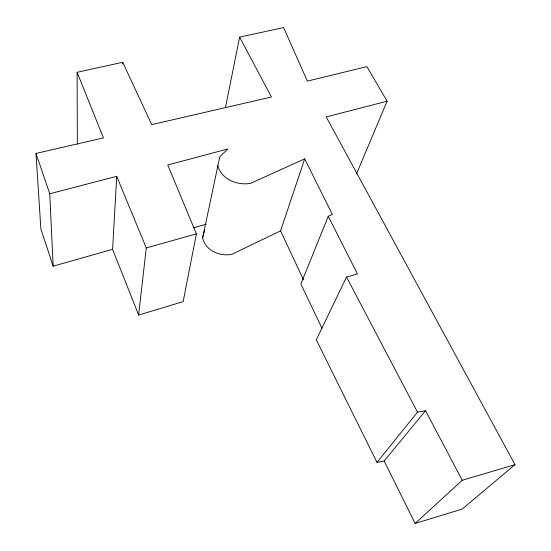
<?xml version="1.0" encoding="UTF-8"?>
<svg xmlns="http://www.w3.org/2000/svg" width="551" height="551" viewBox="0 0 551 551"><rect width="100%" height="100%" fill="white"/><g stroke="black" fill="none" stroke-linecap="round" stroke-linejoin="round"><path stroke-width="0.83" d="M122.618 64.012L122.715 62.297L77.106 72.298L77.36 144.183M112.597 249.307L116.716 176.327L49.755 193.759L53.165 266.188L112.597 249.307L138.625 315.062L183.159 301.611L196.39 233.865L167.738 165.004L227.887 148.928L219.78 156.787L202.603 238.011C205.737 250.753 219.608 256.566 231.723 254.369L280.583 230.869L304.682 158.853L250.416 183.428C236.978 185.535 221.502 179.481 217.645 165.424M138.625 315.062L146.284 247.929L116.716 176.327M225.504 107.328L239.637 37.144L283.572 27.55L307.362 81.121L366.904 66.623L387.112 101.198L356.676 173.462M202.603 238.011L204.586 229.946M304.682 158.853L332.356 214.415L328.244 216.329L300.887 284.013L322.004 328.306M328.244 216.329L357.454 273.916L346.531 277.036L316.288 339.829L376.987 462.392L384.15 461.015L425.558 410.695L462.206 480.279L415.13 523.45L384.15 461.015M376.987 462.392L417.5 412.155L425.558 410.695M387.112 101.198L326.226 116.922L514.999 464.638L462.206 509.076L415.13 523.45M462.206 480.279L514.999 464.638M193.959 227.756L206.191 224.188M146.284 247.929L196.39 233.865M53.165 266.188L40.877 229.009L36.001 153.44L103.45 137.902L77.106 72.298M239.637 37.144L271.436 97.004L151.732 124.629L122.715 62.297M346.531 277.036L417.5 412.155M280.583 230.869L303.498 279.867M36.001 153.44L49.755 193.759"/></g></svg>
